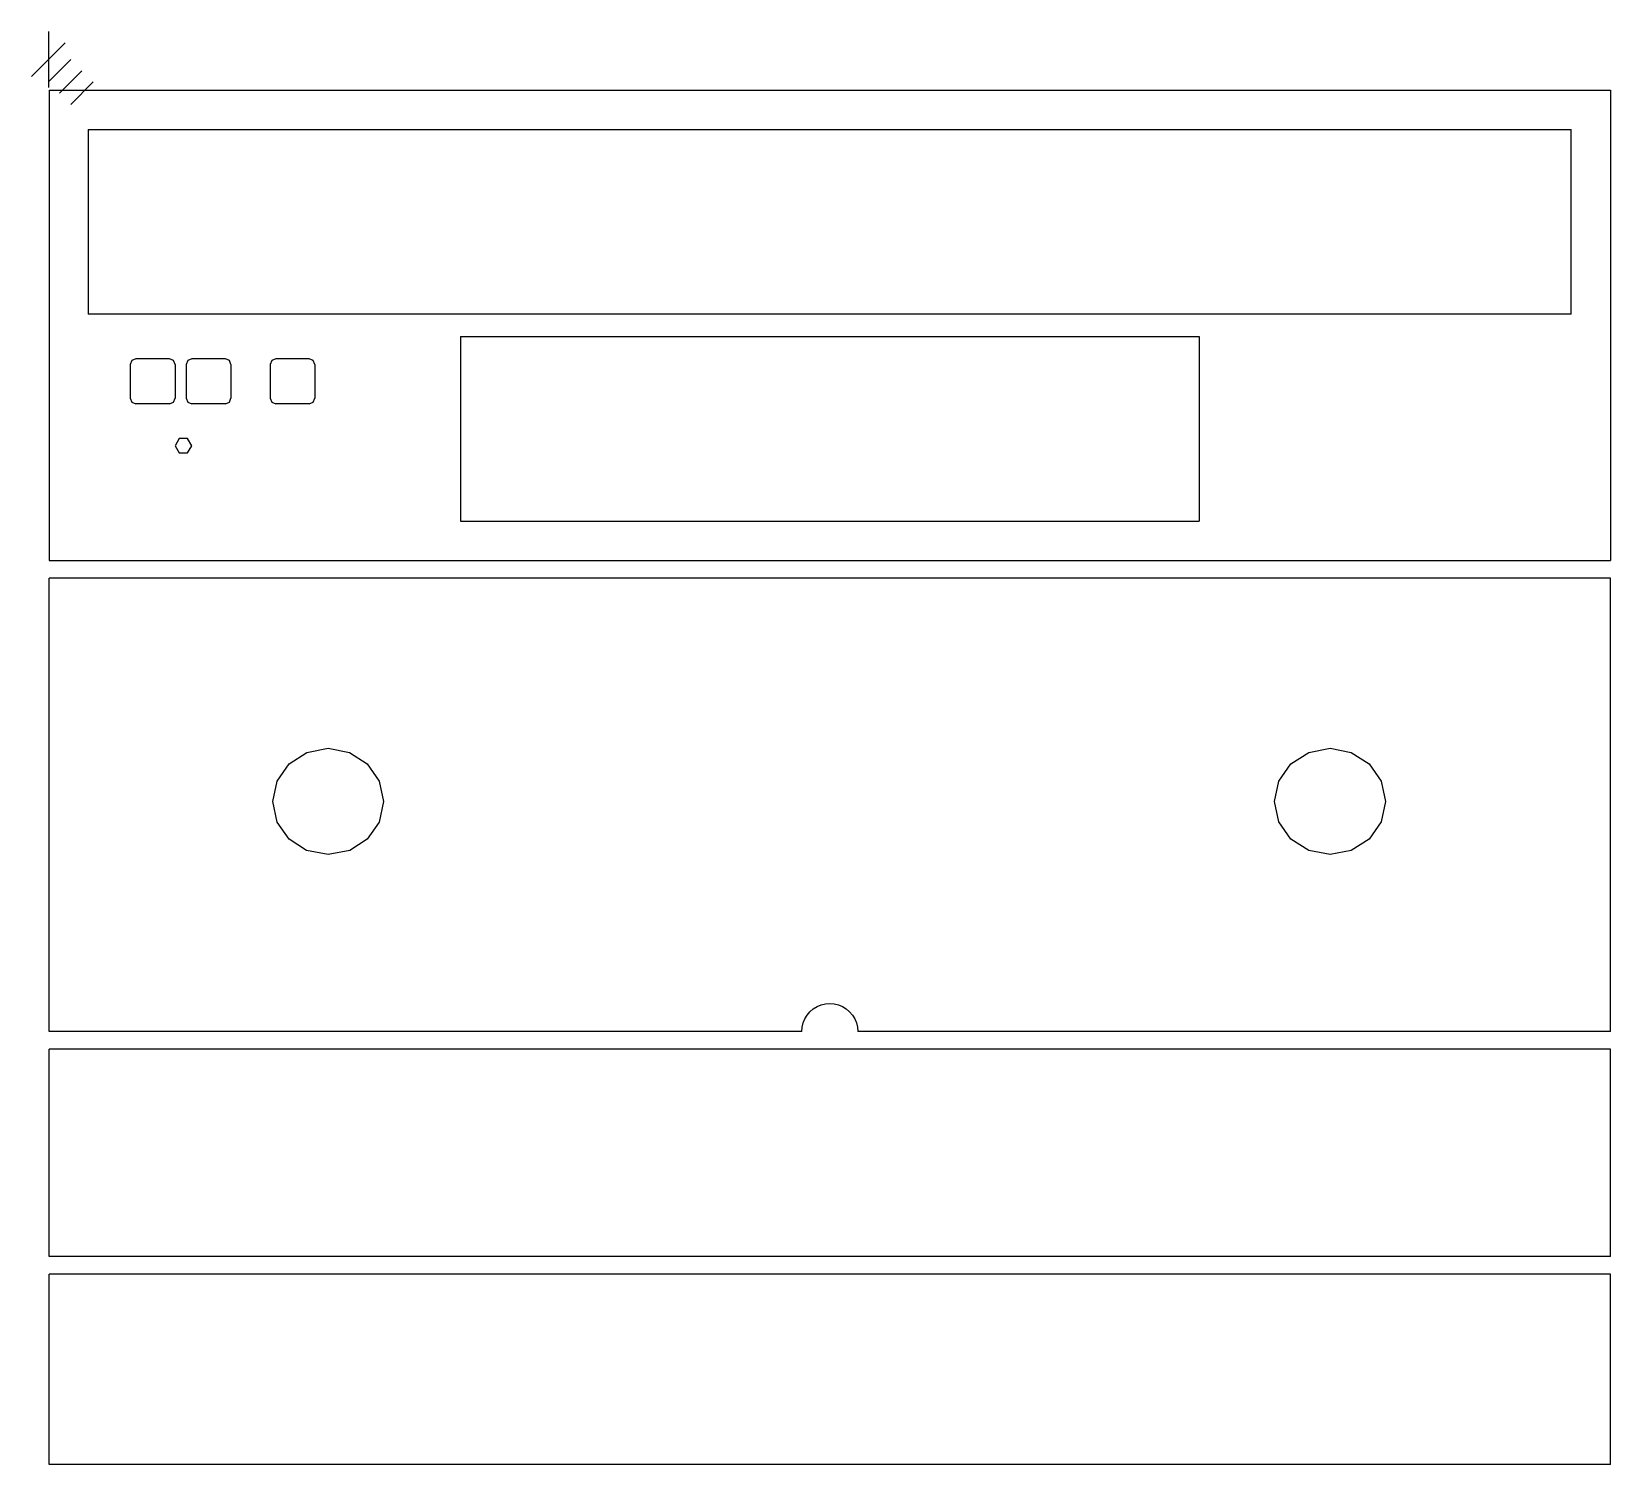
# Model space of a CAD drawing. Extents: x -0.8 to 78.8, y 47.7 to 119.9.
import ezdxf

# ---------------------------------------------------------------- set-up
doc = ezdxf.new("R2010")
doc.units = 0

msp = doc.modelspace()

# ---------------------------------------------------------------- linework, layer by layer
at = {"layer": 'Calque 1'}
for p, q in [((0.037336, 116.9832), (78.7774, 116.983)), ((0.037336, 116.983), (0.037336, 93.2766)), ((78.7774, 116.983), (78.7774, 93.2766)), ((2.01289, 115.008), (76.8016, 115.008)), ((2.0129, 115.008), (2.01289, 105.694)), ((76.80159, 105.694), (76.8016, 115.008)), ((76.80159, 105.694), (2.01289, 105.694)), ((20.7806, 104.565), (58.034, 104.565)), ((20.7807, 104.565), (20.7806, 95.2524)), ((58.034, 104.5654), (58.034, 95.2524)), ((4.212218, 103.353572), (4.129556, 103.154012)), ((4.12956, 103.153743), (4.12956, 101.461)), ((4.411778, 103.436232), (4.212218, 103.353572)), ((6.10511, 103.436), (4.41178, 103.436)), ((6.304666, 103.35363), (6.105106, 103.43629)), ((6.387328, 103.15407), (6.304666, 103.35363)), ((6.387334, 103.154056), (6.38733, 101.461)), ((6.951773, 103.153743), (6.95177, 101.461)), ((7.034436, 103.353572), (6.951775, 103.154012)), ((7.233997, 103.436232), (7.034436, 103.353572)), ((8.92736, 103.436768), (7.234, 103.436)), ((9.127143, 103.35409), (8.92733, 103.437)), ((9.209554, 103.15407), (9.127143, 103.35409)), ((9.209578, 103.154056), (9.20958, 101.461)), ((11.185043, 103.153743), (11.1851, 101.461)), ((11.26773, 103.353572), (11.185068, 103.154012)), ((11.46729, 103.436232), (11.26773, 103.353572)), ((13.1607, 103.436), (11.4673, 103.436)), ((13.360476, 103.35407), (13.1607, 103.437)), ((13.442867, 103.15407), (13.360476, 103.35407)), ((13.442875, 103.154056), (13.4429, 101.461)), ((4.129556, 101.460739), (4.212215, 101.261174)), ((4.212215, 101.261174), (4.411778, 101.178512)), ((6.105108, 101.178743), (4.41178, 101.179)), ((6.10511, 101.178769), (6.304673, 101.261431)), ((6.304673, 101.261431), (6.387332, 101.460996)), ((6.951772, 101.460739), (7.034431, 101.261174)), ((7.034431, 101.261174), (7.233994, 101.178512)), ((8.927314, 101.178743), (7.234, 101.179)), ((8.92733, 101.178769), (9.126893, 101.261431)), ((9.126893, 101.261431), (9.209552, 101.460996)), ((11.185125, 101.460739), (11.267785, 101.261174)), ((11.267785, 101.261174), (11.467347, 101.178512)), ((13.160677, 101.178743), (11.4673, 101.179)), ((13.16062, 101.178769), (13.360183, 101.261431)), ((13.360183, 101.261431), (13.442842, 101.460996)), ((6.599, 99.428717), (6.387334, 99.0621)), ((6.387334, 99.0621), (6.599, 98.695483)), ((7.022334, 99.428717), (6.599, 99.428717)), ((7.234, 99.0621), (7.022334, 99.428717)), ((7.022334, 98.695483), (7.234, 99.0621)), ((7.234, 99.0621), (7.234, 99.0621)), ((6.599, 98.695483), (7.022334, 98.695483)), ((20.7806, 95.2524), (58.034, 95.2524)), ((0.0373, 93.2766), (78.7774, 93.2766)), ((78.7774, 92.3805), (0.037336, 92.3805)), ((0.037336, 69.5206), (0.037336, 92.3805)), ((78.7774, 69.5206), (78.7774, 92.3805)), ((13.042684, 83.596981), (14.1111, 83.8009)), ((14.1111, 83.8009), (15.179502, 83.596975)), ((63.567528, 83.596955), (64.63593, 83.80088)), ((64.63593, 83.80088), (65.704332, 83.596955)), ((11.531715, 82.147114), (12.136923, 83.016248)), ((12.136923, 83.016248), (13.042684, 83.596981)), ((15.179502, 83.596975), (16.08525, 83.016245)), ((16.08525, 83.016245), (16.690452, 82.147121)), ((62.056578, 82.147101), (62.66178, 83.016225)), ((62.66178, 83.016225), (63.567528, 83.596955)), ((65.704332, 83.596955), (66.61008, 83.016225)), ((66.61008, 83.016225), (67.215282, 82.147101)), ((11.3192, 81.1219), (11.531715, 82.147114)), ((16.690452, 82.147121), (16.90297, 81.12192)), ((61.84406, 81.1219), (62.056578, 82.147101)), ((67.215282, 82.147101), (67.4278, 81.1219)), ((11.538626, 80.079139), (11.3192, 81.1219)), ((16.903, 81.1219), (16.683574, 80.079139)), ((16.90297, 81.12192), (16.903, 81.1219)), ((62.056578, 80.096699), (61.84406, 81.1219)), ((67.4278, 81.1219), (67.215282, 80.096699)), ((67.4278, 81.1219), (67.4278, 81.1219)), ((12.13696, 79.227617), (11.538626, 80.079139)), ((16.683574, 80.079139), (16.08524, 79.227617)), ((62.66178, 79.227575), (62.056578, 80.096699)), ((67.215282, 80.096699), (66.61008, 79.227575)), ((13.024389, 78.653511), (12.13696, 79.227617)), ((16.08524, 79.227617), (15.197811, 78.653511)), ((63.567528, 78.646845), (62.66178, 79.227575)), ((66.61008, 79.227575), (65.704332, 78.646845)), ((14.1111, 78.443), (13.024389, 78.653511)), ((15.197811, 78.653511), (14.1111, 78.443)), ((64.63593, 78.44292), (63.567528, 78.646845)), ((65.704332, 78.646845), (64.63593, 78.44292)), ((38.971, 70.862716), (39.18629, 70.914532)), ((39.18629, 70.914532), (39.407086, 70.931663)), ((39.407086, 70.931663), (39.627874, 70.914532)), ((39.627874, 70.914532), (39.843159, 70.862697)), ((38.064938, 69.956641), (38.149675, 70.161249)), ((38.149675, 70.161249), (38.265273, 70.350129)), ((38.265273, 70.350129), (38.409277, 70.518364)), ((38.409277, 70.518364), (38.577512, 70.662373)), ((38.577512, 70.662373), (38.7664, 70.777951)), ((38.7664, 70.777951), (38.971, 70.862716)), ((39.843159, 70.862697), (40.047773, 70.777959)), ((40.047773, 70.777959), (40.236647, 70.662361)), ((40.236647, 70.662361), (40.404888, 70.518357)), ((40.404888, 70.518357), (40.5489, 70.350122)), ((40.5489, 70.350122), (40.664476, 70.161234)), ((40.664476, 70.161234), (40.749242, 69.956634)), ((37.995727, 69.520599), (0.037336, 69.5206)), ((37.99598, 69.520555), (38.013111, 69.741351)), ((38.013111, 69.741351), (38.064938, 69.956641)), ((40.749242, 69.956634), (40.801066, 69.741344)), ((40.801066, 69.741344), (40.818197, 69.520548)), ((78.7774, 69.5206), (40.8183, 69.5206)), ((78.7774, 68.6245), (0.037337, 68.6245)), ((0.037337, 58.1825), (0.037337, 68.6245)), ((78.7774, 58.1825), (78.7774, 68.6245)), ((78.7774, 58.1825), (0.037337, 58.1825)), ((78.7774, 57.2865), (0.037336, 57.2865)), ((0.037336, 47.6912), (0.037336, 57.2865)), ((78.7774, 47.6912), (78.7774, 57.2865)), ((78.7774, 47.69125), (0.037336, 47.6912))]:
    msp.add_line(p, q, dxfattribs=at)
at = {"layer": 'Layer 1'}
for p, q in [((0, 119.944), (0, 117.122)), ((0, 119.944), (0, 117.122)), ((0, 119.944), (0, 117.122)), ((0, 119.944), (0, 117.122)), ((0.846666, 119.38), (-0.846666, 117.686)), ((0.846666, 119.38), (-0.846666, 117.686)), ((0.846666, 119.38), (-0.846666, 117.686)), ((0.846666, 119.38), (-0.846666, 117.686)), ((1.12889, 118.533), (0, 117.40411)), ((1.12889, 118.533), (0, 117.40411)), ((1.12889, 118.533), (0, 117.40411)), ((1.12889, 118.533), (0, 117.40411)), ((1.69333, 117.969), (0.56444, 116.84011)), ((1.69333, 117.969), (0.56444, 116.84011)), ((1.69333, 117.969), (0.56444, 116.84011)), ((1.69333, 117.969), (0.56444, 116.84011)), ((2.25778, 117.404), (1.12889, 116.27511)), ((2.25778, 117.404), (1.12889, 116.27511)), ((2.25778, 117.404), (1.12889, 116.27511)), ((2.25778, 117.404), (1.12889, 116.27511))]:
    msp.add_line(p, q, dxfattribs=at)

doc.saveas('drawing.dxf')
